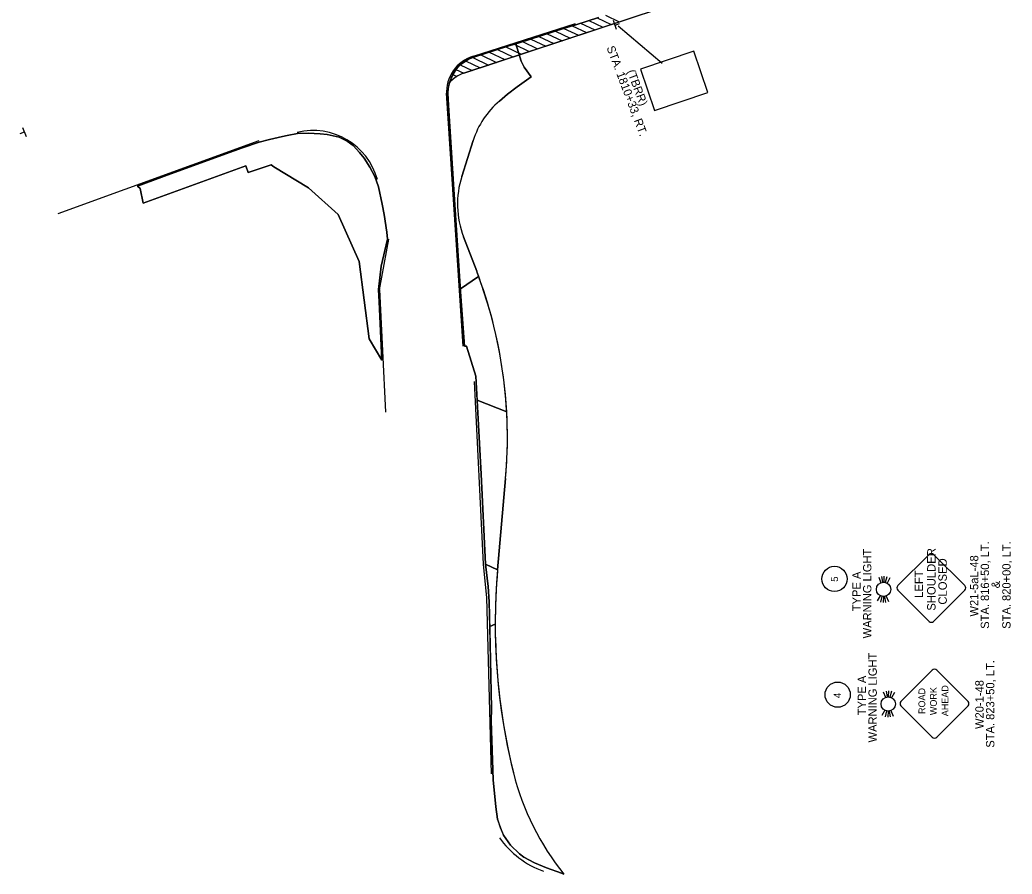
# Model space of a CAD drawing. Extents: x 126146 to 386643, y 319437 to 606724.
# Drawn here: x 152351 to 153185, y 330222 to 330940 of the extents above; entities that cross this region are included whole.
import ezdxf

# ---------------------------------------------------------------- set-up
doc = ezdxf.new("R2010")
doc.units = 0
for name, color, linetype in [('MT_P_Drums', 7, 'Continuous'), ('MT_P_Temp_Road', 7, 'Continuous'), ('SC_Shading1', 7, 'Continuous'), ('SC_Shading2', 7, 'Continuous'), ('SN_P_Signs', 7, 'Continuous'), ('SN_P_Text', 7, 'Continuous')]:
    doc.layers.add(name, color=color, linetype=linetype)

msp = doc.modelspace()

# ---------------------------------------------------------------- linework, layer by layer
at = {"layer": 'MT_P_Drums'}
for p, q in [((152732.02, 330909.46), (152817.76, 330936.83)), ((152723.41, 330665.42), (152709.4, 330878.31)), ((152551.67, 330838.07), (152382.49, 330776.67)), ((152653.19, 330712.89), (152660.78, 330755.42)), ((152658.39, 330610.15), (152653.21, 330713.12)), ((152732.64, 330635.68), (152740.27, 330482.15))]:
    msp.add_line(p, q, dxfattribs=at)
msp.add_lwpolyline([(152740.27, 330482.03), (152743.03, 330454.32), (152747, 330305.95)], dxfattribs=at)
for centre, radius, start, end in [((152741.52, 330878.78), 32.12, 107.19301, 183.2636), ((152597.25, 330790.91), 55.95, 15.17754, 103.73725), ((152742.26, 330482.23), 2, 182.34513, 185.6833), ((152818.37, 330298.61), 79.51, 215.71541, 249.7522)]:
    msp.add_arc(centre, radius, start, end, dxfattribs=at)
at = {"layer": 'MT_P_Temp_Road'}
msp.add_line((152724.06, 330895.08), (153026.84, 330995.14), dxfattribs=at)
msp.add_arc((152734.28, 330865.73), 31.08, 109.20173, 136.83274, dxfattribs=at)
at = {"layer": 'SC_Shading1'}
for p, q in [((152724.06, 330895.08), (153026.84, 330995.14)), ((152822.14, 330937.06), (152834.02, 330931.42)), ((152829.15, 330939.27), (152840.9, 330933.69)), ((152836.12, 330941.49), (152847.77, 330935.96)), ((152843.12, 330943.7), (152854.64, 330938.23)), ((152794.09, 330928.24), (152806.53, 330922.33)), ((152801.03, 330930.48), (152813.4, 330924.6)), ((152808.04, 330932.69), (152820.27, 330926.88)), ((152815.1, 330934.87), (152827.15, 330929.15)), ((152773.17, 330921.56), (152785.91, 330915.52)), ((152780.17, 330923.78), (152792.78, 330917.79)), ((152787.15, 330926), (152799.65, 330920.06)), ((152745.2, 330912.71), (152758.41, 330906.43)), ((152752.15, 330914.94), (152765.28, 330908.7)), ((152759.16, 330917.15), (152772.16, 330910.97)), ((152766.17, 330919.35), (152779.03, 330913.25)), ((152725.42, 330905.49), (152737.79, 330899.62)), ((152731.41, 330908.18), (152744.66, 330901.89)), ((152738.27, 330910.46), (152751.54, 330904.16)), ((152717.37, 330898.24), (152724.04, 330895.07)), ((152720.85, 330902.13), (152730.92, 330897.35)), ((152712.68, 330889.4), (152713.62, 330888.95)), ((152714.71, 330893.97), (152718.19, 330892.32))]:
    msp.add_line(p, q, dxfattribs=at)
for points in [[(153026.84, 330995.14), (152724.06, 330895.08)], [(152837.15, 330941.82), (152827.63, 330938.78), (152818.08, 330935.79), (152808.53, 330932.84), (152798.99, 330929.83), (152789.48, 330926.74), (152779.95, 330923.71), (152770.42, 330920.69), (152760.88, 330917.69), (152751.34, 330914.68), (152741.82, 330911.62), (152732.32, 330908.51), (152730.64, 330907.9), (152728.55, 330907.18), (152726.71, 330906.24), (152725.11, 330905.31), (152723.43, 330904.16), (152721.93, 330902.96), (152720.41, 330901.79), (152719.01, 330900.2), (152717.69, 330898.7), (152716.56, 330897.05), (152715.48, 330895.37), (152714.52, 330893.61), (152713.68, 330891.8), (152712.9, 330889.96), (152711.86, 330887.25)], [(152711.86, 330887.25), (152712.9, 330889.96), (152713.68, 330891.8), (152714.52, 330893.61), (152715.48, 330895.37), (152716.56, 330897.05), (152717.69, 330898.7), (152719.01, 330900.2), (152720.41, 330901.79), (152721.93, 330902.96), (152723.43, 330904.16), (152725.11, 330905.31), (152726.71, 330906.24), (152728.55, 330907.18), (152730.64, 330907.9), (152732.32, 330908.51), (152741.82, 330911.62), (152751.34, 330914.68), (152760.88, 330917.69), (152770.42, 330920.69), (152779.95, 330923.71), (152789.48, 330926.74), (152798.99, 330929.83), (152808.53, 330932.84), (152818.08, 330935.79), (152827.63, 330938.78), (152837.15, 330941.82)]]:
    msp.add_lwpolyline(points, dxfattribs=at)
msp.add_arc((152734.28, 330865.73), 31.08, 109.20173, 136.16969, dxfattribs=at)
msp.add_arc((152734.28, 330865.73), 31.08, 109.20173, 136.16969, dxfattribs=at)
at = {"layer": 'SC_Shading2'}
for p, q in [((152767.65, 330919.83), (152760.88, 330917.69)), ((152760.88, 330917.69), (152767.65, 330919.83)), ((152772.3, 330905.12), (152767.65, 330919.83)), ((152767.65, 330919.83), (152772.3, 330905.12)), ((152772.3, 330905.12), (152767.65, 330919.83)), ((152751.34, 330914.68), (152732.32, 330908.51)), ((152732.32, 330908.51), (152751.34, 330914.68)), ((152760.88, 330917.69), (152751.34, 330914.68)), ((152751.34, 330914.68), (152760.88, 330917.69)), ((152720.41, 330901.79), (152728.55, 330907.18)), ((152723.43, 330904.16), (152720.41, 330901.79)), ((152726.08, 330905.87), (152723.43, 330904.16)), ((152728.55, 330907.18), (152726.08, 330905.87)), ((152732.32, 330908.51), (152728.55, 330907.18)), ((152728.55, 330907.18), (152732.32, 330908.51)), ((152774.74, 330900.12), (152772.3, 330905.12)), ((152772.3, 330905.12), (152774.74, 330900.12)), ((152712.9, 330889.96), (152717.69, 330898.7)), ((152715.48, 330895.37), (152712.9, 330889.96)), ((152717.69, 330898.7), (152715.48, 330895.37)), ((152720.41, 330901.79), (152717.69, 330898.7)), ((152717.69, 330898.7), (152720.41, 330901.79)), ((152780.53, 330891.97), (152774.74, 330900.12)), ((152774.74, 330900.12), (152780.53, 330891.97)), ((152712.9, 330889.96), (152711.56, 330886.19)), ((152711.56, 330886.19), (152712.9, 330889.96)), ((152768.74, 330883.46), (152780.53, 330891.97)), ((152780.53, 330891.97), (152768.74, 330883.46)), ((152710.42, 330878.29), (152711.56, 330886.19)), ((152710.76, 330882.28), (152710.42, 330878.29)), ((152710.42, 330878.29), (152710.98, 330867.85)), ((152710.98, 330867.85), (152710.42, 330878.29)), ((152711.56, 330886.19), (152710.76, 330882.28)), ((152760.79, 330877.27), (152768.74, 330883.46)), ((152768.74, 330883.46), (152760.79, 330877.27)), ((152753.85, 330871.54), (152760.79, 330877.27)), ((152760.79, 330877.27), (152753.85, 330871.54)), ((152710.98, 330867.85), (152715.53, 330797.17)), ((152715.53, 330797.17), (152710.98, 330867.85)), ((152593.19, 330844.74), (152584.22, 330844.2)), ((152584.22, 330844.2), (152593.19, 330844.74)), ((152603.14, 330844.17), (152593.19, 330844.74)), ((152593.19, 330844.74), (152603.14, 330844.17)), ((152552.03, 330837.04), (152537.77, 330832.38)), ((152537.77, 330832.38), (152552.03, 330837.04)), ((152560.71, 330839.41), (152552.03, 330837.04)), ((152552.03, 330837.04), (152560.71, 330839.41)), ((152571.4, 330841.78), (152560.71, 330839.41)), ((152560.71, 330839.41), (152571.4, 330841.78)), ((152575.35, 330842.65), (152571.4, 330841.78)), ((152571.4, 330841.78), (152575.35, 330842.65)), ((152584.22, 330844.2), (152575.35, 330842.65)), ((152575.35, 330842.65), (152584.22, 330844.2)), ((152609.1, 330843.38), (152603.14, 330844.17)), ((152603.14, 330844.17), (152609.1, 330843.38)), ((152619.05, 330841.15), (152609.1, 330843.38)), ((152609.1, 330843.38), (152619.05, 330841.15)), ((152625.99, 330837.81), (152619.05, 330841.15)), ((152619.05, 330841.15), (152625.99, 330837.81)), ((152630.91, 330834.27), (152625.99, 330837.81)), ((152625.99, 330837.81), (152630.91, 330834.27)), ((152722.25, 330808.27), (152731.87, 330838.51)), ((152731.87, 330838.51), (152722.25, 330808.27)), ((152722.25, 330808.27), (152731.87, 330838.51)), ((152731.87, 330838.51), (152722.25, 330808.27)), ((152537.77, 330832.38), (152523.73, 330827.11)), ((152523.73, 330827.11), (152537.77, 330832.38)), ((152636.35, 330828.27), (152630.91, 330834.27)), ((152630.91, 330834.27), (152636.35, 330828.27)), ((152640.04, 330823.55), (152636.35, 330828.27)), ((152636.35, 330828.27), (152640.04, 330823.55)), ((152515.32, 330824.21), (152477.75, 330810.47)), ((152477.75, 330810.47), (152515.32, 330824.21)), ((152523.73, 330827.11), (152515.32, 330824.21)), ((152515.32, 330824.21), (152523.73, 330827.11)), ((152645.05, 330816.08), (152640.04, 330823.55)), ((152640.04, 330823.55), (152645.05, 330816.08)), ((152454.36, 330785.75), (152540.77, 330817)), ((152540.77, 330817), (152454.36, 330785.75)), ((152540.77, 330817), (152542.64, 330811.67)), ((152542.64, 330811.67), (152540.77, 330817)), ((152542.64, 330811.67), (152562.04, 330817.96)), ((152562.04, 330817.96), (152542.64, 330811.67)), ((152562.04, 330817.96), (152564.1, 330816.4)), ((152564.1, 330816.4), (152562.04, 330817.96)), ((152564.1, 330816.4), (152593.3, 330798.77)), ((152593.3, 330798.77), (152564.1, 330816.4)), ((152649.15, 330808.07), (152645.05, 330816.08)), ((152645.05, 330816.08), (152649.15, 330808.07)), ((152477.75, 330810.47), (152449.59, 330800.14)), ((152449.59, 330800.14), (152477.75, 330810.47)), ((152652.18, 330799.61), (152649.15, 330808.07)), ((152649.15, 330808.07), (152652.18, 330799.61)), ((152449.59, 330800.14), (152451.94, 330798)), ((152451.94, 330798), (152449.59, 330800.14)), ((152451.94, 330798), (152454.36, 330785.75)), ((152454.36, 330785.75), (152451.94, 330798)), ((152593.3, 330798.77), (152618.25, 330776.16)), ((152618.25, 330776.16), (152593.3, 330798.77)), ((152655.44, 330784.97), (152652.18, 330799.61)), ((152652.18, 330799.61), (152655.44, 330784.97)), ((152715.53, 330797.17), (152721.47, 330707.37)), ((152721.06, 330713.64), (152715.53, 330797.17)), ((152657, 330776.11), (152655.44, 330784.97)), ((152655.44, 330784.97), (152657, 330776.11)), ((152618.25, 330776.16), (152635.85, 330736.72)), ((152635.85, 330736.72), (152618.25, 330776.16)), ((152659.23, 330761.28), (152657, 330776.11)), ((152657, 330776.11), (152659.23, 330761.28)), ((152659.8, 330755.6), (152659.23, 330761.28)), ((152659.23, 330761.28), (152659.8, 330755.6)), ((152654.6, 330732.89), (152659.8, 330755.6)), ((152659.8, 330755.6), (152654.6, 330732.89)), ((152734.78, 330728.46), (152723.7, 330757.45)), ((152723.7, 330757.45), (152734.78, 330728.46)), ((152734.78, 330728.46), (152723.7, 330757.45)), ((152723.7, 330757.45), (152734.78, 330728.46)), ((152635.85, 330736.72), (152644.26, 330671.79)), ((152644.26, 330671.79), (152635.85, 330736.72)), ((152652.21, 330713.07), (152654.6, 330732.89)), ((152654.6, 330732.89), (152652.21, 330713.07)), ((152652.86, 330702.92), (152652.21, 330713.07)), ((152652.21, 330713.07), (152652.86, 330702.92)), ((152721.47, 330707.37), (152721.06, 330713.64)), ((152655.08, 330653.86), (152652.86, 330702.92)), ((152652.86, 330702.92), (152655.08, 330653.86)), ((152721.47, 330707.37), (152724.42, 330665.4)), ((152724.42, 330665.4), (152721.47, 330707.37)), ((152644.26, 330671.79), (152655.08, 330653.86)), ((152655.08, 330653.86), (152644.26, 330671.79)), ((152724.42, 330665.4), (152726.28, 330665.44)), ((152726.28, 330665.44), (152724.42, 330665.4)), ((152726.28, 330665.44), (152733.96, 330640.23)), ((152733.96, 330640.23), (152726.28, 330665.44)), ((152733.96, 330640.23), (152738.64, 330557.76)), ((152735.1, 330620.21), (152733.96, 330640.23)), ((152738.64, 330557.76), (152735.1, 330620.21)), ((152738.64, 330557.76), (152742.28, 330482.14)), ((152742.28, 330482.14), (152738.64, 330557.76)), ((152752.36, 330477.38), (152759.1, 330554.38)), ((152759.1, 330554.38), (152752.36, 330477.38)), ((152752.36, 330477.38), (152759.1, 330554.38)), ((152742.28, 330482.14), (152744.35, 330463.39)), ((152744.35, 330463.39), (152742.28, 330482.14)), ((152744.35, 330463.39), (152745.24, 330450.53)), ((152745.24, 330450.53), (152744.35, 330463.39)), ((152745.24, 330450.53), (152746.44, 330401.73)), ((152745.75, 330429.73), (152745.24, 330450.53)), ((152746.44, 330401.73), (152745.75, 330429.73)), ((152746.44, 330401.73), (152747.16, 330360.87)), ((152747.16, 330360.87), (152746.44, 330401.73)), ((152747.16, 330360.87), (152747.06, 330350.45)), ((152747.06, 330350.45), (152747.16, 330360.87)), ((152747.06, 330350.45), (152748.74, 330300.79)), ((152748.74, 330300.79), (152747.06, 330350.45)), ((152748.74, 330300.79), (152750.8, 330278.09)), ((152750.8, 330278.09), (152748.74, 330300.79)), ((152750.8, 330278.09), (152752.4, 330267.71)), ((152752.4, 330267.71), (152750.8, 330278.09)), ((152752.4, 330267.71), (152754.46, 330260.93)), ((152757.42, 330254.38), (152752.4, 330267.71)), ((152754.46, 330260.93), (152757.42, 330254.38)), ((152757.42, 330254.38), (152763.07, 330245.88)), ((152763.07, 330245.88), (152757.42, 330254.38)), ((152763.07, 330245.88), (152770.69, 330238.58)), ((152770.69, 330238.58), (152763.07, 330245.88)), ((152770.69, 330238.58), (152774.48, 330235.94)), ((152774.48, 330235.94), (152770.69, 330238.58)), ((152774.48, 330235.94), (152783.35, 330231.09)), ((152783.35, 330231.09), (152774.48, 330235.94)), ((152783.35, 330231.09), (152793.35, 330226.94)), ((152793.35, 330226.94), (152783.35, 330231.09)), ((152793.35, 330226.94), (152806.17, 330222.3)), ((152806.17, 330222.3), (152793.35, 330226.94)), ((152806.17, 330222.3), (152808.03, 330221.57)), ((152808.03, 330221.57), (152806.17, 330222.3))]:
    msp.add_line(p, q, dxfattribs=at)
for points in [[(152736.38, 330724.19), (152721.06, 330713.64), (152715.53, 330797.17), (152710.98, 330867.85), (152710.42, 330878.29), (152711.56, 330886.19), (152712.9, 330889.96), (152717.69, 330898.7), (152720.41, 330901.79), (152728.55, 330907.18), (152732.32, 330908.51), (152751.34, 330914.68), (152760.88, 330917.69), (152767.65, 330919.83), (152772.3, 330905.12), (152774.74, 330900.12), (152780.53, 330891.97), (152768.74, 330883.46), (152760.79, 330877.27), (152753.85, 330871.54)], [(152767.65, 330919.83), (152760.88, 330917.69), (152751.34, 330914.68), (152732.32, 330908.51), (152728.55, 330907.18), (152726.08, 330905.87), (152723.43, 330904.16), (152720.41, 330901.79), (152717.69, 330898.7), (152715.48, 330895.37), (152712.9, 330889.96), (152711.56, 330886.19), (152710.76, 330882.28), (152710.42, 330878.29), (152710.98, 330867.85), (152715.53, 330797.17), (152721.47, 330707.37), (152724.42, 330665.4), (152726.28, 330665.44), (152733.96, 330640.23), (152738.64, 330557.76), (152742.28, 330482.14), (152744.35, 330463.39), (152745.24, 330450.53), (152746.44, 330401.73), (152747.16, 330360.87), (152747.06, 330350.45), (152748.74, 330300.79), (152750.8, 330278.09), (152752.4, 330267.71), (152754.46, 330260.93), (152757.42, 330254.38), (152763.07, 330245.88), (152770.69, 330238.58), (152774.48, 330235.94), (152783.35, 330231.09), (152793.35, 330226.94), (152806.17, 330222.3), (152808.03, 330221.57)], [(152753.85, 330871.54), (152760.79, 330877.27), (152768.74, 330883.46), (152780.53, 330891.97), (152774.74, 330900.12), (152772.3, 330905.12)], [(152759.99, 330610.29), (152735.1, 330620.21), (152733.96, 330640.23), (152726.28, 330665.44), (152724.42, 330665.4), (152721.47, 330707.37), (152721.06, 330713.64), (152736.38, 330724.19)], [(152759.1, 330554.38), (152752.36, 330477.38), (152742.28, 330482.14), (152738.64, 330557.76), (152735.1, 330620.21), (152759.99, 330610.29)], [(152750.38, 330431.7), (152745.75, 330429.73), (152745.24, 330450.53), (152744.35, 330463.39), (152742.28, 330482.14), (152752.36, 330477.38)], [(152808.03, 330221.57), (152806.17, 330222.3), (152793.35, 330226.94), (152783.35, 330231.09), (152774.48, 330235.94), (152770.69, 330238.58), (152763.07, 330245.88), (152757.42, 330254.38), (152752.4, 330267.71), (152750.8, 330278.09), (152748.74, 330300.79), (152747.06, 330350.45), (152747.16, 330360.87), (152746.44, 330401.73), (152745.75, 330429.73), (152750.38, 330431.7)]]:
    msp.add_lwpolyline(points, dxfattribs=at)
msp.add_lwpolyline([(152657, 330776.11), (152659.23, 330761.28), (152659.8, 330755.6), (152654.6, 330732.89), (152652.21, 330713.07), (152652.86, 330702.92), (152655.08, 330653.86), (152644.26, 330671.79), (152635.85, 330736.72), (152618.25, 330776.16), (152593.3, 330798.77), (152564.1, 330816.4), (152562.04, 330817.96), (152542.64, 330811.67), (152540.77, 330817), (152454.36, 330785.75), (152451.94, 330798), (152449.59, 330800.14), (152477.75, 330810.47), (152515.32, 330824.21), (152523.73, 330827.11), (152537.77, 330832.38), (152552.03, 330837.04), (152560.71, 330839.41), (152571.4, 330841.78), (152575.35, 330842.65), (152584.22, 330844.2), (152593.19, 330844.74), (152603.14, 330844.17), (152609.1, 330843.38), (152619.05, 330841.15), (152625.99, 330837.81), (152630.91, 330834.27), (152636.35, 330828.27), (152640.04, 330823.55), (152645.05, 330816.08), (152649.15, 330808.07), (152652.18, 330799.61), (152655.44, 330784.97)], close=True, dxfattribs=at)
for centre, radius, start, end in [((152800.48, 330816.68), 72, 130.36445, 162.35743), ((152800.48, 330816.68), 72, 130.36445, 162.35743), ((152800.48, 330816.68), 72, 130.36445, 162.35743), ((152800.48, 330816.68), 72, 130.36445, 162.35743), ((152795.63, 330784.94), 77, 162.35743, 200.91029), ((152795.63, 330784.94), 77, 162.35743, 200.91029), ((152795.63, 330784.94), 77, 162.35743, 200.91029), ((152795.63, 330784.94), 77, 162.35743, 200.91029), ((152368.6, 330588.56), 392, 354.99762, 20.91029), ((152368.6, 330588.56), 392, 20.24355, 20.91029), ((152368.6, 330588.56), 392, 354.99762, 20.91029), ((152368.6, 330588.56), 392, 20.24355, 20.91029), ((152368.6, 330588.56), 392, 3.17758, 20.24355), ((152368.6, 330588.56), 392, 3.17758, 20.24355), ((152368.6, 330588.56), 392, 354.99762, 3.17758), ((152368.6, 330588.56), 392, 354.99762, 3.17758), ((153270.38, 330432.04), 520, 174.99762, 193.94434), ((153270.38, 330432.04), 520, 174.99762, 180.03716), ((153270.38, 330432.04), 520, 174.99762, 193.94434), ((153270.38, 330432.04), 520, 174.99762, 180.03716), ((153270.38, 330432.04), 520, 180.03716, 193.94434), ((153270.38, 330432.04), 520, 180.03716, 193.94434), ((152979.23, 330359.75), 220, 193.94434, 218.90846), ((152979.23, 330359.75), 220, 193.94434, 218.90846), ((152979.23, 330359.75), 220, 193.94434, 218.90846), ((152979.23, 330359.75), 220, 193.94434, 218.90846)]:
    msp.add_arc(centre, radius, start, end, dxfattribs=at)
at = {"layer": 'SN_P_Signs'}
for p, q in [((152852.38, 330931.64), (152849.93, 330939.26)), ((152851.15, 330935.45), (152854.96, 330936.68)), ((152851.16, 330935.45), (152851.16, 330935.45)), ((152354.39, 330845.58), (152350.68, 330844.08)), ((152352.9, 330849.29), (152355.89, 330841.87)), ((152354.39, 330845.58), (152354.39, 330845.58)), ((153072.79, 330471.24), (153074.64, 330466.59)), ((153075.22, 330471.9), (153075.97, 330466.95)), ((153077.09, 330472.02), (153076.99, 330467.02)), ((153079.54, 330471.69), (153078.33, 330466.84)), ((153082.14, 330470.68), (153079.75, 330466.29)), ((153073.99, 330455.71), (153071.6, 330451.32)), ((153075.41, 330455.15), (153074.2, 330450.3)), ((153076.75, 330454.98), (153076.65, 330449.98)), ((153077.77, 330455.04), (153078.52, 330450.1)), ((153079.1, 330455.4), (153080.95, 330450.76)), ((153076.66, 330374.9), (153078.51, 330370.26)), ((153079.09, 330375.56), (153079.84, 330370.62)), ((153080.96, 330375.68), (153080.86, 330370.68)), ((153083.41, 330375.36), (153082.2, 330370.51)), ((153086.01, 330374.34), (153083.62, 330369.95)), ((153077.86, 330359.37), (153075.47, 330354.98)), ((153079.28, 330358.82), (153078.07, 330353.97)), ((153080.62, 330358.64), (153080.53, 330353.64)), ((153081.65, 330358.71), (153082.4, 330353.76)), ((153082.97, 330359.07), (153084.82, 330354.42))]:
    msp.add_line(p, q, dxfattribs=at)
for points in [[(153115.16, 330490.44), (153088.85, 330464.16)], [(153145.2, 330464.14), (153118.91, 330490.44)], [(153088.85, 330460.4), (153115.14, 330434.1)], [(153118.89, 330434.09), (153145.2, 330460.38)], [(153091.5, 330366.85), (153117.81, 330393.14)], [(153121.56, 330393.14), (153147.85, 330366.83)], [(153117.79, 330336.79), (153091.5, 330363.1)], [(153147.85, 330363.07), (153121.54, 330336.79)]]:
    msp.add_lwpolyline(points, dxfattribs=at)
for centre in [(153076.87, 330461), (153080.74, 330364.66)]:
    msp.add_circle(centre, 6.02, dxfattribs=at)
for centre, start, end in [((153117.04, 330488.56), 44.97799, 134.97799), ((153090.73, 330462.28), 134.97799, 224.97799), ((153143.32, 330462.26), 314.97799, 44.97799), ((153117.02, 330435.97), 224.97799, 314.97799), ((153119.69, 330391.26), 44.97799, 134.97799), ((153093.38, 330364.97), 134.97799, 224.97799), ((153145.97, 330364.95), 314.97799, 44.97799), ((153119.67, 330338.67), 224.97799, 314.97799)]:
    msp.add_arc(centre, 2.66, start, end, dxfattribs=at)
at = {"layer": 'SN_P_Text'}
msp.add_line((152890.64, 330903.23), (152853.85, 330934.58), dxfattribs=at)
msp.add_lwpolyline([(152872.49, 330898.54), (152884.29, 330863.59), (152929.14, 330878.74), (152917.33, 330913.69)], close=True, dxfattribs=at)
for centre in [(153035.61, 330469.79), (153038.26, 330372.49)]:
    msp.add_circle(centre, 10.62, dxfattribs=at)

# ---------------------------------------------------------------- texts
at = {"layer": 'SN_P_Signs'}
for s, height, p in [('SHOULDER', 7.083, (153120.56, 330443.07)), ('CLOSED', 7.083, (153130.01, 330448.2)), ('LEFT', 7.083, (153110.06, 330453.87)), ('ROAD', 5.664, (153111.88, 330356.22)), ('WORK', 5.664, (153121.62, 330355.29)), ('AHEAD', 5.664, (153131.35, 330354.36))]:
    msp.add_text(s, height=height, rotation=89.97799, dxfattribs=at).set_placement(p)
at = {"layer": 'SN_P_Text'}
for s, height, rotation, p in [('STA. 1810+33, RT.', 7, 290.60633, (152843.85, 330916.52)), ('(TBRR)', 7, 290.60633, (152861.04, 330896.53)), ('WARNING LIGHT', 7, 89.97799, (153066.6, 330419.84)), ('STA. 816+50, LT.', 7, 89.97799, (153165.53, 330427.86)), ('STA. 820+00, LT.', 7, 89.97799, (153183.65, 330427.86)), ('W21-5aL-48', 7, 89.97799, (153156.47, 330438.17)), ('5', 5.95, 90.92183, (153038.63, 330467.46)), ('TYPE A', 7, 89.97799, (153057.55, 330442.66)), ('&', 7, 89.97799, (153174.6, 330461.92)), ('WARNING LIGHT', 7, 89.97799, (153071.16, 330332.34)), ('STA. 823+50, LT.', 7, 89.97799, (153170, 330327.89)), ('TYPE A', 7, 89.97799, (153062.11, 330355.16)), ('W20-1-48', 7, 89.97799, (153160.94, 330343.64)), ('4', 5.95, 90.92183, (153041, 330369.65))]:
    msp.add_text(s, height=height, rotation=rotation, dxfattribs=at).set_placement(p)

doc.saveas('drawing.dxf')
